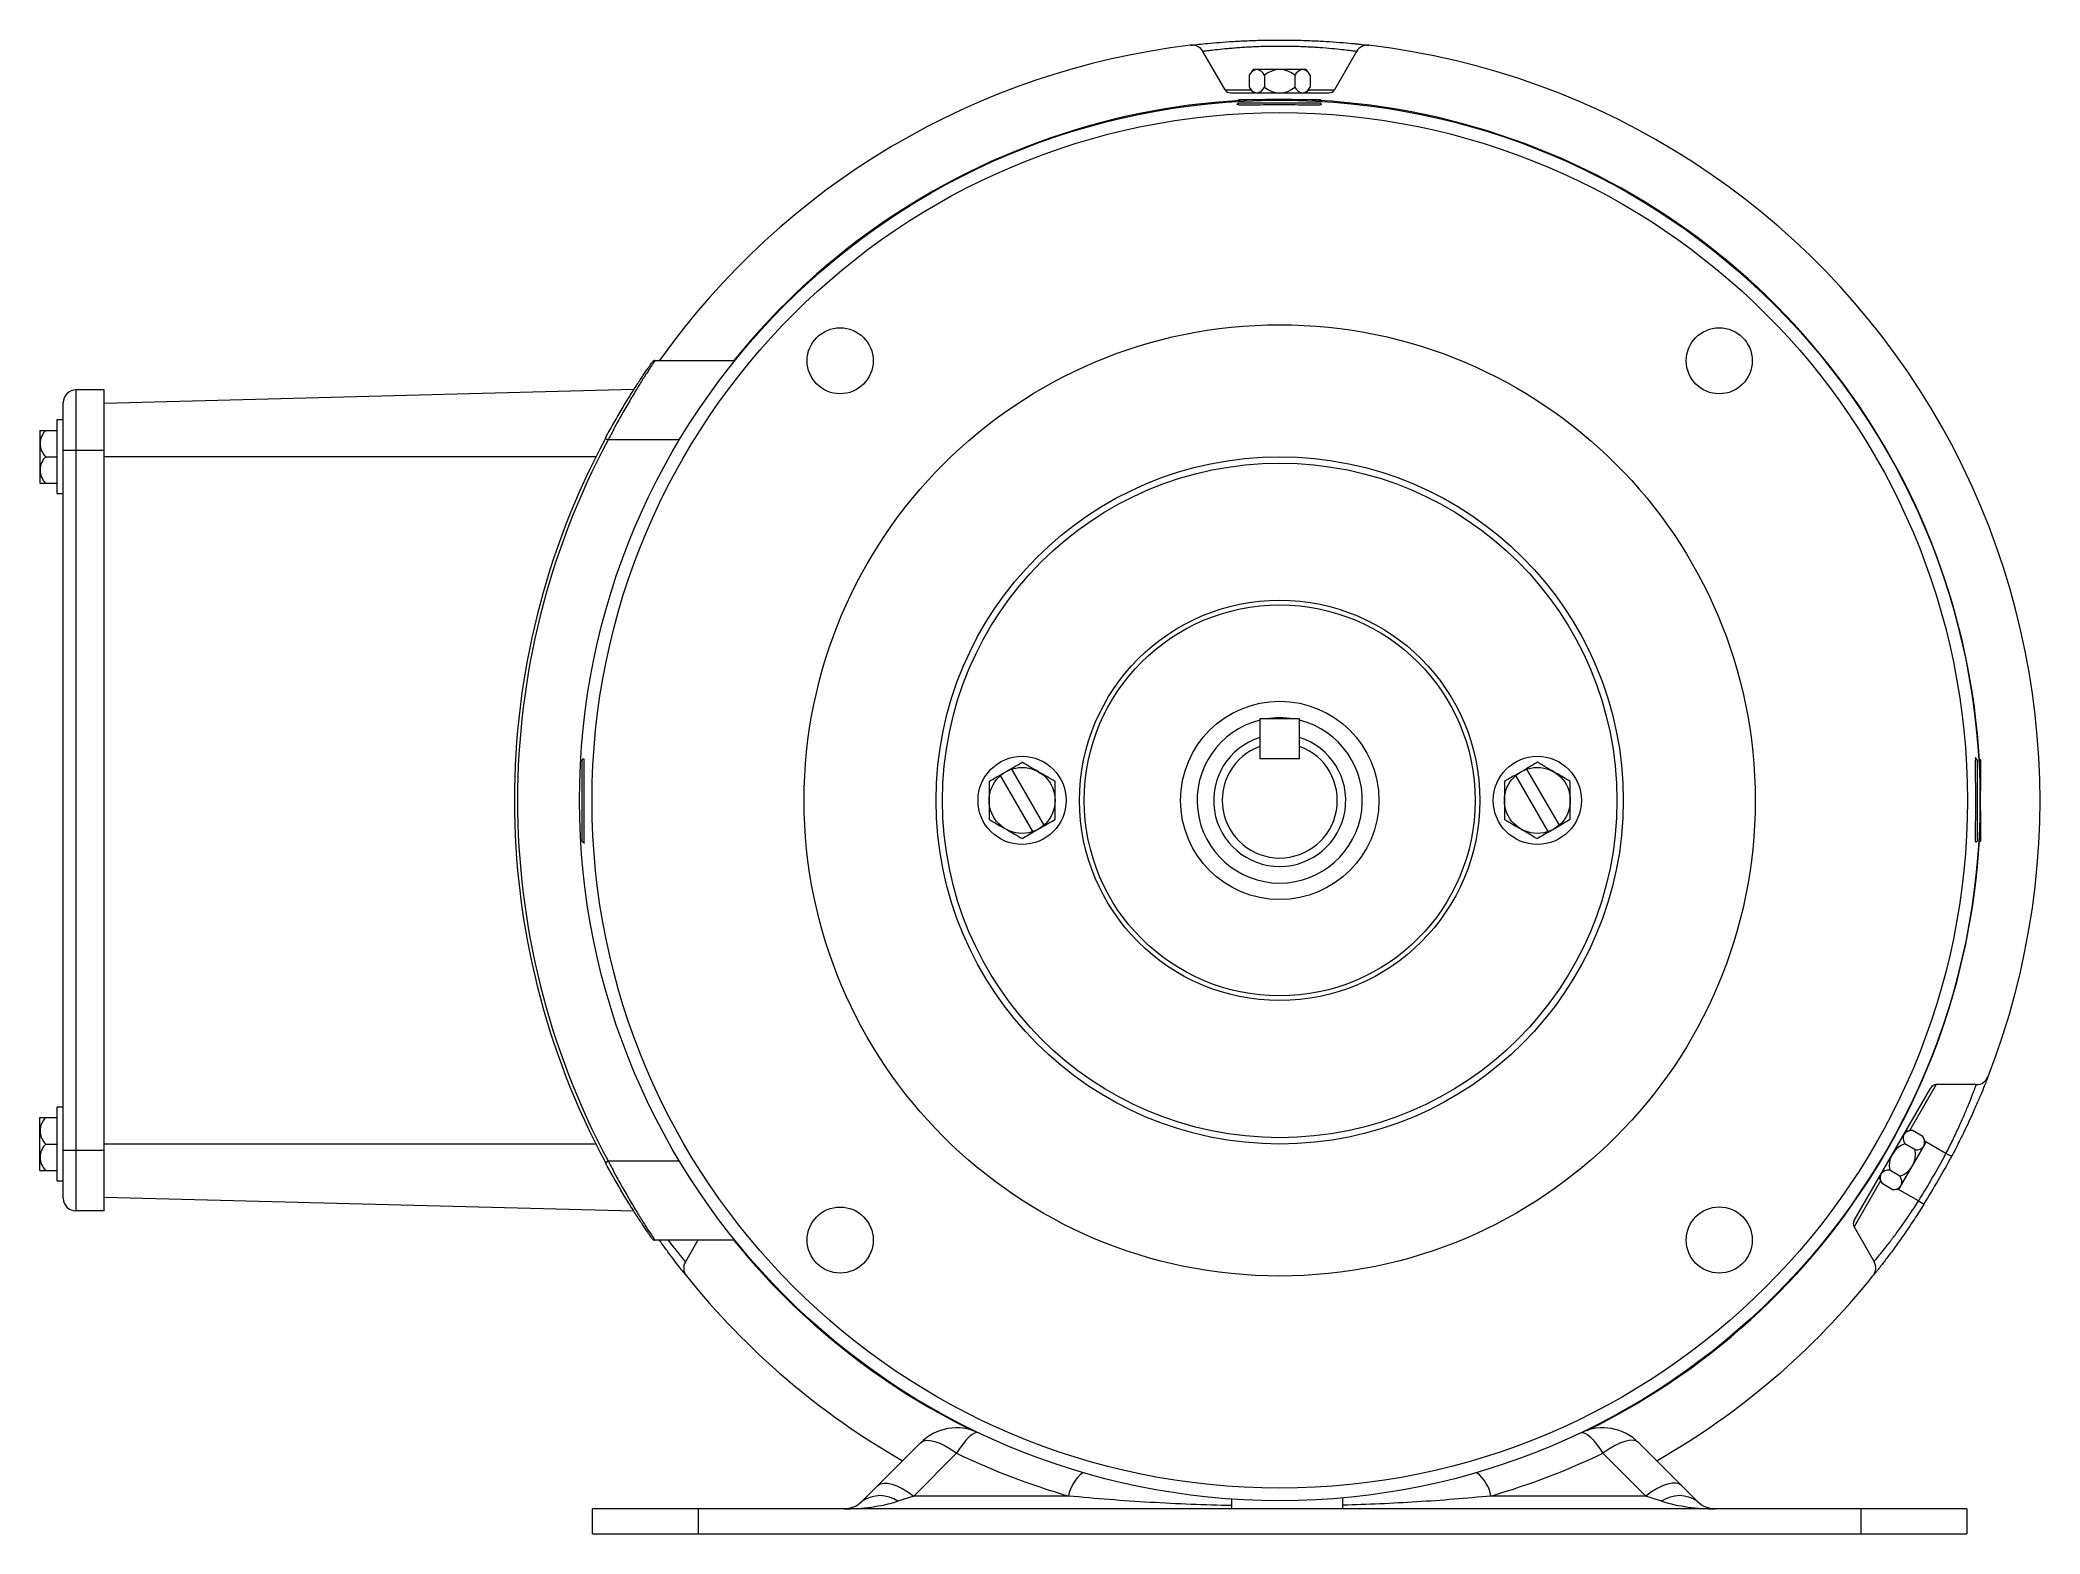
# Paper-space layout '_Right' of a CAD drawing. Header units: inches. Extents: x -5.86 to 3.6, y -3.47 to 3.6.
import ezdxf

# ---------------------------------------------------------------- set-up
doc = ezdxf.new("R2010")
doc.units = ezdxf.units.IN
doc.header["$MEASUREMENT"] = 0

psp = doc.layouts.new('_Right')

# ---------------------------------------------------------------- linework, layer by layer
at = {"color": 7, "linetype": 'Continuous', "lineweight": 15}
for p, q in [((-0.2587, 3.361), (-0.3629, 3.5415)), ((0.3629, 3.5415), (0.2587, 3.361)), ((-0.1443, 3.429), (-0.1443, 3.373)), ((0.125, 3.456), (-0.125, 3.456)), ((-0.0722, 3.429), (-0.0722, 3.373)), ((0.0722, 3.429), (0.0722, 3.373)), ((0.1443, 3.429), (0.1443, 3.373)), ((-0.2327, 3.346), (0.2327, 3.346)), ((-0.1925, 3.3147), (-0.1972, 3.31)), ((-0.1925, 3.3147), (-0.0469, 3.3147)), ((0.0469, 3.3147), (0.1925, 3.3147)), ((0.1967, 3.3105), (0.1925, 3.3147)), ((-0.1925, 3.2985), (-0.2024, 3.2886)), ((-0.1925, 3.2985), (0.1925, 3.2985)), ((0.1978, 3.2932), (0.1925, 3.2985)), ((-2.955, 2.08), (-2.577, 2.08)), ((-5.6935, 1.941), (-5.6935, -1.941)), ((-5.5605, 1.941), (-5.6935, 1.941)), ((-3.0542, 1.9431), (-5.5605, 1.8775)), ((-5.5605, -1.941), (-5.5605, 1.941)), ((-5.7535, 1.799), (-5.7845, 1.799)), ((-5.7845, 1.799), (-5.7845, 1.451)), ((-5.7535, -1.881), (-5.7535, 1.881)), ((-5.8635, 1.75), (-5.7845, 1.75)), ((-5.8635, 1.75), (-5.8635, 1.5)), ((-3.1895, 1.7121), (-3.1763, 1.705)), ((-5.8365, 1.625), (-5.7845, 1.625)), ((-5.5605, 1.655), (-5.7535, 1.655)), ((-5.8635, 1.5), (-5.7845, 1.5)), ((-5.7845, 1.451), (-5.7535, 1.451)), ((-0.094, 0.3851), (-0.094, 0.1971)), ((0.094, 0.3851), (-0.094, 0.3851)), ((0.094, 0.1971), (0.094, 0.3851)), ((-3.2932, 0.1978), (-3.2985, 0.1925)), ((-3.2985, -0.1925), (-3.2985, 0.1925)), ((0.094, 0.1971), (-0.094, 0.1971)), ((3.2985, 0.1925), (3.2886, 0.2024)), ((3.2985, 0.1925), (3.2985, -0.1925)), ((3.3147, 0.1925), (3.31, 0.1972)), ((3.3147, 0.1925), (3.3147, 0.0469)), ((-1.2705, 0.1501), (-1.3225, 0.1201)), ((-1.1679, -0.1476), (-1.321, 0.1176)), ((-1.2691, 0.1476), (-1.116, -0.1176)), ((1.1665, 0.1501), (1.1145, 0.1201)), ((1.2691, -0.1476), (1.116, 0.1176)), ((1.1679, 0.1476), (1.321, -0.1176)), ((3.3147, -0.0469), (3.3147, -0.1925)), ((-1.1665, -0.1501), (-1.1145, -0.1201)), ((1.2705, -0.1501), (1.3225, -0.1201)), ((-3.2985, -0.1925), (-3.2886, -0.2024)), ((3.2932, -0.1978), (3.2985, -0.1925)), ((3.3105, -0.1967), (3.3147, -0.1925)), ((2.7164, -1.9871), (3.0791, -1.3589)), ((3.2946, -1.3439), (3.105, -1.3439)), ((-5.8635, -1.75), (-5.8635, -1.5)), ((-5.8635, -1.5), (-5.7845, -1.5)), ((-5.7535, -1.451), (-5.7845, -1.451)), ((-5.7845, -1.451), (-5.7845, -1.799)), ((3.0418, -1.5895), (2.9933, -1.5615)), ((-5.8365, -1.625), (-5.7845, -1.625)), ((-5.5605, -1.655), (-5.7535, -1.655)), ((2.9305, -1.8363), (3.0555, -1.6197)), ((3.0057, -1.652), (2.9572, -1.624)), ((-5.8635, -1.75), (-5.7845, -1.75)), ((-3.1895, -1.7121), (-3.1763, -1.705)), ((2.9335, -1.777), (2.885, -1.749)), ((-5.7845, -1.799), (-5.7535, -1.799)), ((-3.0542, -1.9431), (-5.5605, -1.8775)), ((2.8974, -1.8395), (2.8489, -1.8115)), ((-5.5605, -1.941), (-5.6935, -1.941)), ((-2.577, -2.08), (-2.955, -2.08)), ((-2.7527, -2.08), (-2.8111, -2.1812)), ((2.7164, -2.0171), (2.8111, -2.1812)), ((-1.9751, -3.3143), (-1.6983, -3.0374)), ((-1.5289, -3.087), (-1.7312, -3.2894)), ((1.7312, -3.2894), (1.5289, -3.087)), ((1.6983, -3.0374), (1.9751, -3.3143)), ((-1.7312, -3.2894), (-1.8057, -3.3143)), ((-0.9992, -3.2894), (-1.7312, -3.2894)), ((-0.2258, -3.3494), (-0.2258, -3.304)), ((0.2981, -3.3494), (0.2981, -3.2983)), ((1.7312, -3.2894), (0.9992, -3.2894)), ((1.8057, -3.3143), (1.7312, -3.2894)), ((-3.25, -3.469), (-3.25, -3.3494)), ((3.25, -3.3494), (-3.25, -3.3494)), ((-2.75, -3.3494), (-2.75, -3.469)), ((2.75, -3.469), (2.75, -3.3494)), ((3.25, -3.3494), (3.25, -3.469)), ((-3.25, -3.469), (3.25, -3.469))]:
    psp.add_line(p, q, dxfattribs=at)
at = {"color": 8, "linetype": 'Continuous', "lineweight": 15}
for p, q in [((-0.2587, 3.361), (-0.1367, 3.361)), ((0.1367, 3.361), (0.2587, 3.361)), ((-2.8391, 1.705), (-3.1763, 1.705)), ((-3.2348, 1.625), (-5.5605, 1.625)), ((3.105, -1.3439), (2.9791, -1.5621)), ((2.9627, -1.5604), (2.9679, -1.5634)), ((-3.2348, -1.625), (-5.5605, -1.625)), ((3.1511, -1.6692), (3.0528, -1.6124)), ((-3.1763, -1.705), (-2.8391, -1.705)), ((2.8327, -1.7856), (2.8379, -1.7886)), ((2.8423, -1.7989), (2.7164, -2.0171)), ((3.0211, -1.8943), (2.9228, -1.8376))]:
    psp.add_line(p, q, dxfattribs=at)
at = {"color": 7, "linetype": 'Continuous', "lineweight": 15, "flags": 128}
for points in [[(-1.6983, -3.0374), (-1.6867, -3.0297), (-1.6715, -3.026), (-1.6531, -3.0265), (-1.6318, -3.031), (-1.6082, -3.0396), (-1.5828, -3.052), (-1.5561, -3.0679), (-1.5289, -3.087)], [(-1.4257, -2.9905), (-1.4339, -2.9892), (-1.4438, -2.9919), (-1.4554, -2.9988), (-1.4683, -3.0095), (-1.4824, -3.0241), (-1.4974, -3.0421), (-1.513, -3.0632), (-1.5289, -3.087)], [(1.4257, -2.9905), (1.4339, -2.9892), (1.4438, -2.9919), (1.4554, -2.9988), (1.4683, -3.0095), (1.4824, -3.0241), (1.4974, -3.0421), (1.513, -3.0632), (1.5289, -3.087)], [(1.6983, -3.0374), (1.6867, -3.0297), (1.6715, -3.026), (1.6531, -3.0265), (1.6318, -3.031), (1.6082, -3.0396), (1.5828, -3.052), (1.5561, -3.0679), (1.5289, -3.087)], [(-1.9007, -3.2398), (-1.8891, -3.2321), (-1.8739, -3.2284), (-1.8555, -3.2288), (-1.8342, -3.2334), (-1.8106, -3.242), (-1.7852, -3.2544), (-1.7585, -3.2703), (-1.7312, -3.2894)], [(1.9007, -3.2398), (1.8891, -3.2321), (1.8739, -3.2284), (1.8555, -3.2288), (1.8342, -3.2334), (1.8106, -3.242), (1.7852, -3.2544), (1.7585, -3.2703), (1.7312, -3.2894)]]:
    psp.add_lwpolyline(points, dxfattribs=at)
at = {"color": 7, "linetype": 'Continuous', "lineweight": 15}
for centre, radius in [((0, 0), 3.3117), ((0, 0), 3.2524), ((0, 0), 2.2492), ((-2.0789, 2.0789), 0.1562), ((2.0789, 2.0789), 0.1562), ((0, 0), 1.625), ((0, 0), 1.595), ((0, 0), 0.9465), ((0, 0), 0.9245), ((0, 0), 0.469), ((-1.2185, 0), 0.2085), ((1.2185, 0), 0.2085), ((-1.2185, 0), 0.156), ((1.2185, 0), 0.156), ((-2.0789, -2.0789), 0.1562), ((2.0789, -2.0789), 0.1563)]:
    psp.add_circle(centre, radius, dxfattribs=at)
for centre, radius, start, end in [((0, 0), 3.5959, 96.73732, 144.65935), ((-0.4148, 3.5115), 0.06, 30, 96.73732), ((0.4148, 3.5115), 0.06, 83.26268, 150), ((0, 0), 3.5959, 338.70886, 83.26268), ((0, 3.346), 0.1665, 138.65222, 150.09455), ((-0.1028, 3.411), 0.0453, 96.96163, 156.61671), ((-0.1137, 3.411), 0.0453, 23.38329, 83.03837), ((0, 3.346), 0.11, 48.99842, 131.00158), ((0.1137, 3.411), 0.0453, 96.96163, 156.61671), ((0.1028, 3.411), 0.0453, 23.38329, 83.03837), ((0, 3.346), 0.1665, 29.90545, 41.34778), ((0, 0), 3.315, 296.00538, 141.13769), ((-0.2327, 3.376), 0.03, 210, 270), ((0, 3.456), 0.1665, 209.90545, 221.34778), ((-0.1028, 3.391), 0.0453, 203.38329, 263.03837), ((-0.1137, 3.391), 0.0453, 276.96163, 336.61671), ((0, 3.456), 0.11, 228.99842, 311.00158), ((0.1137, 3.391), 0.0453, 203.38329, 263.03837), ((0.1028, 3.391), 0.0453, 276.96163, 336.61671), ((0, 3.456), 0.1665, 318.65222, 330.09455), ((0.2327, 3.376), 0.03, 270, 330), ((-2.955, 2.065), 0.015, 90, 145.0532), ((-5.6935, 1.881), 0.06, 90, 180), ((-5.7752, 1.6864), 0.0883, 133.9815, 179.31463), ((0, 0), 3.62, 151.77377, 208.22623), ((0, 0), 3.605, 151.77377, 208.22623), ((-5.7752, 1.6886), 0.0883, 180.68537, 226.0185), ((-5.7752, 1.5614), 0.0883, 133.9815, 179.31463), ((-5.7752, 1.5636), 0.0883, 180.68537, 226.0185), ((0, 0), 0.3907, 103.92204, 76.07796), ((0, 0), 0.3907, 80.32002, 99.67998), ((0, 0), 0.3124, 107.51289, 72.48711), ((0, 0), 0.2724, 110.18866, 69.81134), ((3.2946, -1.2839), 0.06, 270, 338.70886), ((3.105, -1.3739), 0.03, 90, 150), ((-5.7752, -1.5636), 0.0883, 133.9815, 179.31463), ((-5.7752, -1.5614), 0.0883, 180.68537, 226.0185), ((2.9935, -1.597), 0.0453, 156.96163, 216.61671), ((2.988, -1.6065), 0.0453, 83.38329, 143.03837), ((2.993, -1.728), 0.1665, 89.90545, 101.34778), ((2.8977, -1.673), 0.1665, 18.65222, 30.09455), ((3.0054, -1.6165), 0.0453, 336.96163, 36.61671), ((-5.7752, -1.6886), 0.0883, 133.9815, 179.31463), ((-5.7752, -1.6864), 0.0883, 180.68537, 226.0185), ((2.993, -1.728), 0.11, 108.99842, 191.00158), ((2.8977, -1.673), 0.11, 288.99842, 11.00158), ((3.0109, -1.607), 0.0453, 263.38329, 323.03837), ((0.026, -0.015), 3.5359, 327.893, 332.107), ((0, 0), 3.5959, 327.893, 332.107), ((3.281, -1.4347), 0.268, 240.99869, 247.42361), ((2.993, -1.728), 0.1665, 198.65222, 210.09455), ((2.8853, -1.7845), 0.0453, 156.96163, 216.61671), ((2.8798, -1.794), 0.0453, 83.38329, 143.03837), ((2.8972, -1.804), 0.0453, 336.96163, 36.61671), ((-5.6935, -1.881), 0.06, 180, 270), ((2.9027, -1.7945), 0.0453, 263.38329, 323.03837), ((2.8977, -1.673), 0.1665, 269.90545, 281.34778), ((2.883, -2.1241), 0.268, 52.57639, 59.00131), ((-2.955, -2.065), 0.015, 214.9468, 270), ((2.7424, -2.0021), 0.03, 150, 210), ((0, 0), 3.315, 218.90441, 243.99462), ((-2.7592, -2.2112), 0.06, 150, 218.70886), ((0, 0), 3.5959, 218.70886, 240.26745), ((0, 0), 3.5959, 299.73255, 321.29114), ((2.7592, -2.2112), 0.06, 321.29114, 30), ((-1.5289, -3.2068), 0.2396, 64.51041, 135), ((1.5289, -3.2068), 0.2396, 45, 115.48959), ((0, 0.1198), 3.5526, 244.51041, 253.66531), ((0, 0.1198), 3.5526, 286.33469, 295.48959), ((-0.822, -3.3221), 0.1801, 127.53745, 169.53817), ((0.822, -3.3221), 0.1801, 10.46183, 52.46255), ((-1.8904, -3.4359), 0.1482, 55.14306, 124.85694), ((1.8904, -3.4359), 0.1482, 55.14306, 124.85694), ((-2.0462, -2.5119), 0.8376, 269.05539, 286.68427), ((-2.06, -3.2294), 0.12, 270, 315), ((2.0462, -2.5119), 0.8376, 253.31573, 270.94461), ((2.06, -3.2294), 0.12, 225, 270)]:
    psp.add_arc(centre, radius, start, end, dxfattribs=at)
for points, knots in [([(-0.4219, 3.5711), (-0.4219, 3.5711), (-0.4192, 3.5714), (-0.4112, 3.5723), (-0.408, 3.5727), (-0.4, 3.5736), (-0.3954, 3.5741), (-0.3797, 3.5758), (-0.3669, 3.5772), (-0.3366, 3.5801), (-0.3189, 3.5818), (-0.2802, 3.585), (-0.259, 3.5866), (-0.2245, 3.5889), (-0.2125, 3.5896), (-0.1881, 3.591), (-0.1756, 3.5916), (-0.1374, 3.5934), (-0.1108, 3.5943), (-0.0558, 3.5956), (-0.0282, 3.5959), (0.0135, 3.5959), (0.0274, 3.5958), (0.0552, 3.5955), (0.0692, 3.5953), (0.1101, 3.5943), (0.1366, 3.5934), (0.1751, 3.5917), (0.1878, 3.591), (0.2122, 3.5897), (0.2241, 3.5889), (0.2584, 3.5867), (0.2797, 3.5851), (0.3189, 3.5818), (0.3362, 3.5802), (0.359, 3.5779), (0.366, 3.5772), (0.3789, 3.5759), (0.3849, 3.5753), (0.4005, 3.5735), (0.4084, 3.5726), (0.4191, 3.5714), (0.4219, 3.5711), (0.4219, 3.5711)], [0, 0, 0, 0, 0.0625, 0.0625, 0.09375, 0.09375, 0.125, 0.125, 0.1875, 0.1875, 0.25, 0.25, 0.3125, 0.3125, 0.34375, 0.34375, 0.375, 0.375, 0.4375, 0.4375, 0.5, 0.5, 0.53125, 0.53125, 0.5625, 0.5625, 0.625, 0.625, 0.65625, 0.65625, 0.6875, 0.6875, 0.75, 0.75, 0.8125, 0.8125, 0.84375, 0.84375, 0.875, 0.875, 0.9375, 0.9375, 1, 1, 1, 1]), ([(0.3629, 3.5415), (0.3629, 3.5415), (0.3606, 3.5418), (0.3539, 3.5427), (0.3511, 3.5431), (0.3444, 3.5439), (0.3405, 3.5444), (0.3272, 3.5461), (0.3164, 3.5474), (0.2906, 3.5503), (0.2756, 3.5519), (0.2425, 3.5551), (0.2244, 3.5567), (0.1947, 3.559), (0.1844, 3.5597), (0.1633, 3.561), (0.1525, 3.5617), (0.1195, 3.5634), (0.0965, 3.5643), (0.0486, 3.5656), (0.0246, 3.5659), (-0.0116, 3.5659), (-0.0237, 3.5658), (-0.0479, 3.5655), (-0.06, 3.5653), (-0.0956, 3.5643), (-0.1186, 3.5634), (-0.1519, 3.5617), (-0.1629, 3.5611), (-0.184, 3.5597), (-0.1942, 3.559), (-0.2139, 3.5575), (-0.2234, 3.5567), (-0.2416, 3.5552), (-0.2505, 3.5544), (-0.2755, 3.552), (-0.2903, 3.5504), (-0.3161, 3.5475), (-0.3272, 3.5461), (-0.3449, 3.5439), (-0.3515, 3.543), (-0.3583, 3.5421), (-0.36, 3.5419), (-0.3623, 3.5416), (-0.3629, 3.5415), (-0.3629, 3.5415)], [0, 0, 0, 0, 0.0625, 0.0625, 0.09375, 0.09375, 0.125, 0.125, 0.1875, 0.1875, 0.25, 0.25, 0.3125, 0.3125, 0.34375, 0.34375, 0.375, 0.375, 0.4375, 0.4375, 0.5, 0.5, 0.53125, 0.53125, 0.5625, 0.5625, 0.625, 0.625, 0.65625, 0.65625, 0.6875, 0.6875, 0.71875, 0.71875, 0.75, 0.75, 0.8125, 0.8125, 0.875, 0.875, 0.9375, 0.9375, 0.96875, 0.96875, 1, 1, 1, 1]), ([(-0.1985, 3.2919), (-0.1977, 3.2912), (-0.1961, 3.2898), (-0.1675, 3.2893), (-0.1222, 3.2897), (-0.0624, 3.2904), (0.0056, 3.2906), (0.074, 3.2903), (0.1342, 3.2896), (0.1772, 3.2894), (0.1993, 3.2901), (0.1973, 3.2915), (0.1966, 3.292)], [0, 0, 0, 0, 0.094135, 0.194321, 0.295872, 0.400385, 0.508038, 0.617618, 0.727088, 0.83435, 0.938219, 1, 1, 1, 1]), ([(-3.1895, 1.7121), (-3.1773, 1.7349), (-3.165, 1.7572), (-3.1403, 1.801), (-3.1279, 1.8225), (-3.1029, 1.8646), (-3.0907, 1.8848), (-3.0729, 1.9136), (-3.067, 1.923), (-3.0555, 1.9412), (-3.0498, 1.9501), (-3.0334, 1.9757), (-3.0231, 1.9913), (-3.0091, 2.0124), (-3.0047, 2.019), (-2.9964, 2.0312), (-2.9926, 2.0368), (-2.9857, 2.047), (-2.9826, 2.0515), (-2.9771, 2.0594), (-2.9748, 2.0628), (-2.9692, 2.0708), (-2.9673, 2.0736), (-2.9673, 2.0736)], [0, 0, 0, 0, 0.125, 0.125, 0.25, 0.25, 0.375, 0.375, 0.4375, 0.4375, 0.5, 0.5, 0.625, 0.625, 0.6875, 0.6875, 0.75, 0.75, 0.8125, 0.8125, 0.875, 0.875, 1, 1, 1, 1]), ([(-2.955, 2.08), (-2.955, 2.08), (-2.9569, 2.0772), (-2.9624, 2.0689), (-2.9646, 2.0655), (-2.97, 2.0574), (-2.9731, 2.0527), (-2.9799, 2.0423), (-2.9837, 2.0366), (-2.9918, 2.024), (-2.9962, 2.0172), (-3.0101, 1.9954), (-3.0203, 1.9793), (-3.0367, 1.9528), (-3.0423, 1.9436), (-3.0538, 1.9246), (-3.0597, 1.9149), (-3.0774, 1.8849), (-3.0896, 1.864), (-3.1146, 1.8201), (-3.127, 1.7977), (-3.1518, 1.752), (-3.1641, 1.7287), (-3.1763, 1.705)], [0, 0, 0, 0, 0.125, 0.125, 0.1875, 0.1875, 0.25, 0.25, 0.3125, 0.3125, 0.375, 0.375, 0.5, 0.5, 0.5625, 0.5625, 0.625, 0.625, 0.75, 0.75, 0.875, 0.875, 1, 1, 1, 1]), ([(-3.2919, -0.1985), (-3.2912, -0.1977), (-3.2898, -0.1961), (-3.2893, -0.1675), (-3.2897, -0.1222), (-3.2904, -0.0624), (-3.2906, 0.0056), (-3.2903, 0.074), (-3.2896, 0.1342), (-3.2894, 0.1772), (-3.2901, 0.1993), (-3.2915, 0.1973), (-3.292, 0.1966)], [0, 0, 0, 0, 0.094135, 0.194321, 0.295872, 0.400385, 0.508038, 0.617618, 0.727088, 0.83435, 0.938219, 1, 1, 1, 1]), ([(3.2919, 0.1985), (3.2912, 0.1977), (3.2898, 0.1961), (3.2893, 0.1675), (3.2897, 0.1222), (3.2904, 0.0624), (3.2906, -0.0056), (3.2903, -0.074), (3.2896, -0.1342), (3.2894, -0.1772), (3.2901, -0.1993), (3.2915, -0.1973), (3.292, -0.1966)], [0, 0, 0, 0, 0.094135, 0.194321, 0.295872, 0.400385, 0.508038, 0.617618, 0.727088, 0.83435, 0.938219, 1, 1, 1, 1]), ([(-1.1405, 0.1351), (-1.1537, 0.1427), (-1.167, 0.1504), (-1.1929, 0.1654), (-1.2058, 0.1728), (-1.2185, 0.1801)], [0, 0, 0, 0, 0.5, 0.5, 1, 1, 1, 1]), ([(1.2965, 0.1351), (1.2833, 0.1427), (1.27, 0.1504), (1.2441, 0.1654), (1.2312, 0.1728), (1.2185, 0.1801)], [0, 0, 0, 0, 0.5, 0.5, 1, 1, 1, 1]), ([(-1.0625, 0), (-1.0625, 0.0153), (-1.0625, 0.0306), (-1.0625, 0.0606), (-1.0625, 0.0754), (-1.0625, 0.0901)], [0, 0, 0, 0, 0.5, 0.5, 1, 1, 1, 1]), ([(1.3745, 0), (1.3745, 0.0153), (1.3745, 0.0306), (1.3745, 0.0606), (1.3745, 0.0754), (1.3745, 0.0901)], [0, 0, 0, 0, 0.5, 0.5, 1, 1, 1, 1]), ([(-1.3745, 0), (-1.3745, -0.0153), (-1.3745, -0.0306), (-1.3745, -0.0606), (-1.3745, -0.0754), (-1.3745, -0.0901)], [0, 0, 0, 0, 0.5, 0.5, 1, 1, 1, 1]), ([(1.0625, 0), (1.0625, -0.0153), (1.0625, -0.0306), (1.0625, -0.0606), (1.0625, -0.0754), (1.0625, -0.0901)], [0, 0, 0, 0, 0.5, 0.5, 1, 1, 1, 1]), ([(-1.2965, -0.1351), (-1.2833, -0.1427), (-1.27, -0.1504), (-1.2441, -0.1654), (-1.2312, -0.1728), (-1.2185, -0.1801)], [0, 0, 0, 0, 0.5, 0.5, 1, 1, 1, 1]), ([(1.1405, -0.1351), (1.1537, -0.1427), (1.167, -0.1504), (1.1929, -0.1654), (1.2058, -0.1728), (1.2185, -0.1801)], [0, 0, 0, 0, 0.5, 0.5, 1, 1, 1, 1]), ([(3.3505, -1.3057), (3.3505, -1.3057), (3.3495, -1.3082), (3.3467, -1.3154), (3.3455, -1.3185), (3.3426, -1.3257), (3.3409, -1.33), (3.3352, -1.3443), (3.3305, -1.356), (3.3191, -1.3835), (3.3124, -1.3995), (3.2974, -1.4345), (3.2891, -1.4535), (3.2753, -1.4843), (3.2704, -1.495), (3.2604, -1.5167), (3.2552, -1.5278), (3.2392, -1.5617), (3.2278, -1.585), (3.2036, -1.6334), (3.1911, -1.6578), (3.1781, -1.6822)], [0, 0, 0, 0, 0.125, 0.125, 0.1875, 0.1875, 0.25, 0.25, 0.375, 0.375, 0.5, 0.5, 0.625, 0.625, 0.6875, 0.6875, 0.75, 0.75, 0.875, 0.875, 1, 1, 1, 1]), ([(3.1511, -1.6692), (3.1622, -1.6478), (3.1729, -1.6268), (3.1881, -1.5958), (3.193, -1.5855), (3.2027, -1.5651), (3.2075, -1.5549), (3.2211, -1.5253), (3.2294, -1.5066), (3.2447, -1.4711), (3.2517, -1.4544), (3.264, -1.4243), (3.2693, -1.4108), (3.2762, -1.393), (3.2784, -1.3874), (3.2822, -1.3774), (3.2839, -1.3728), (3.2884, -1.3607), (3.2907, -1.3544), (3.2938, -1.346), (3.2946, -1.3439), (3.2946, -1.3439)], [0, 0, 0, 0, 0.125, 0.125, 0.1875, 0.1875, 0.25, 0.25, 0.375, 0.375, 0.5, 0.5, 0.625, 0.625, 0.6875, 0.6875, 0.75, 0.75, 0.875, 0.875, 1, 1, 1, 1]), ([(-2.9673, -2.0736), (-2.9673, -2.0736), (-2.9678, -2.0729), (-2.9697, -2.0701), (-2.9711, -2.068), (-2.9749, -2.0626), (-2.9772, -2.0593), (-2.9826, -2.0514), (-2.9858, -2.0469), (-2.9963, -2.0314), (-3.0046, -2.0192), (-3.0233, -1.9911), (-3.0337, -1.9752), (-3.0556, -1.9412), (-3.0671, -1.923), (-3.0849, -1.8942), (-3.0909, -1.8843), (-3.1032, -1.864), (-3.1094, -1.8536), (-3.128, -1.8223), (-3.1404, -1.8009), (-3.165, -1.7572), (-3.1773, -1.7349), (-3.1895, -1.7121)], [0, 0, 0, 0, 0.0625, 0.0625, 0.125, 0.125, 0.1875, 0.1875, 0.25, 0.25, 0.375, 0.375, 0.5, 0.5, 0.625, 0.625, 0.6875, 0.6875, 0.75, 0.75, 0.875, 0.875, 1, 1, 1, 1]), ([(-3.1763, -1.705), (-3.1641, -1.7288), (-3.1518, -1.752), (-3.1271, -1.7976), (-3.1147, -1.8198), (-3.0962, -1.8525), (-3.09, -1.8633), (-3.0777, -1.8844), (-3.0716, -1.8947), (-3.0538, -1.9247), (-3.0424, -1.9435), (-3.0206, -1.9787), (-3.0102, -1.9952), (-2.9917, -2.0242), (-2.9835, -2.0368), (-2.9697, -2.0579), (-2.9643, -2.066), (-2.9588, -2.0743), (-2.9574, -2.0764), (-2.9555, -2.0793), (-2.955, -2.08), (-2.955, -2.08)], [0, 0, 0, 0, 0.125, 0.125, 0.25, 0.25, 0.3125, 0.3125, 0.375, 0.375, 0.5, 0.5, 0.625, 0.625, 0.75, 0.75, 0.875, 0.875, 0.9375, 0.9375, 1, 1, 1, 1]), ([(3.0459, -1.9112), (3.0312, -1.9347), (3.0165, -1.9575), (2.9945, -1.9909), (2.9871, -2.0019), (2.9725, -2.0236), (2.9652, -2.0343), (2.9437, -2.0653), (2.93, -2.0847), (2.9103, -2.1121), (2.9038, -2.1209), (2.8914, -2.1379), (2.8854, -2.1459), (2.8684, -2.1687), (2.8581, -2.1823), (2.8443, -2.2001), (2.84, -2.2056), (2.8322, -2.2156), (2.8252, -2.2247), (2.8195, -2.2317), (2.8147, -2.2379), (2.8126, -2.2405), (2.8077, -2.2467), (2.806, -2.2487), (2.806, -2.2487)], [0, 0, 0, 0, 0.125, 0.125, 0.1875, 0.1875, 0.25, 0.25, 0.375, 0.375, 0.4375, 0.4375, 0.5, 0.5, 0.625, 0.625, 0.6875, 0.6875, 0.75, 0.8125, 0.8125, 0.875, 0.875, 1, 1, 1, 1]), ([(2.8111, -2.1812), (2.8111, -2.1812), (2.8126, -2.1795), (2.8168, -2.1744), (2.8186, -2.1723), (2.8228, -2.1673), (2.8253, -2.1643), (2.8336, -2.1542), (2.8404, -2.1459), (2.8562, -2.1262), (2.8654, -2.1146), (2.8853, -2.089), (2.896, -2.0749), (2.9133, -2.0517), (2.9193, -2.0435), (2.9314, -2.0268), (2.9376, -2.0183), (2.9563, -1.9919), (2.9691, -1.9734), (2.9952, -1.9346), (3.0082, -1.9147), (3.0211, -1.8943)], [0, 0, 0, 0, 0.125, 0.125, 0.1875, 0.1875, 0.25, 0.25, 0.375, 0.375, 0.5, 0.5, 0.625, 0.625, 0.6875, 0.6875, 0.75, 0.75, 0.875, 0.875, 1, 1, 1, 1]), ([(-2.806, -2.2487), (-2.8068, -2.2478), (-2.8083, -2.2459), (-2.82, -2.2312), (-2.8384, -2.2079), (-2.863, -2.1759), (-2.8932, -2.1354), (-2.9172, -2.1029), (-2.9314, -2.0826), (-2.9332, -2.08)], [0, 0, 0, 0, 0.1626979, 0.3253973, 0.488086, 0.6507736, 0.8136072, 0.9764293, 1, 1, 1, 1]), ([(-0.2258, -3.3349), (-0.3551, -3.3321), (-0.4842, -3.327), (-0.7419, -3.3119), (-0.8706, -3.302), (-0.9992, -3.2894)], [0, 0, 0, 0, 0.5, 0.5, 1, 1, 1, 1]), ([(0.9992, -3.2894), (0.8825, -3.3008), (0.7658, -3.3101), (0.5321, -3.3246), (0.4152, -3.3298), (0.2981, -3.3331)], [0, 0, 0, 0, 0.5, 0.5, 1, 1, 1, 1])]:
    psp.add_open_spline(points, degree=3, knots=knots, dxfattribs=at)
for points in [[(-1.3745, 0.0901), (-1.3575, 0.0999), (-1.34, 0.11), (-1.3225, 0.1201)], [(-1.321, 0.1176), (-1.3215, 0.1184), (-1.322, 0.1193), (-1.3225, 0.1201)], [(-1.2705, 0.1501), (-1.2527, 0.1604), (-1.2355, 0.1703), (-1.2185, 0.1801)], [(-1.2705, 0.1501), (-1.27, 0.1493), (-1.2695, 0.1484), (-1.2691, 0.1476)], [(-1.0625, 0.0901), (-1.088, 0.1048), (-1.1139, 0.1198), (-1.1405, 0.1351)], [(1.1145, 0.1201), (1.0967, 0.1098), (1.0795, 0.0999), (1.0625, 0.0901)], [(1.116, 0.1176), (1.1155, 0.1184), (1.115, 0.1193), (1.1145, 0.1201)], [(1.2185, 0.1801), (1.2015, 0.1703), (1.184, 0.1602), (1.1665, 0.1501)], [(1.1665, 0.1501), (1.167, 0.1493), (1.1675, 0.1484), (1.1679, 0.1476)], [(1.3745, 0.0901), (1.349, 0.1048), (1.3231, 0.1198), (1.2965, 0.1351)], [(-1.3745, 0.0901), (-1.3745, 0.0606), (-1.3745, 0.0307), (-1.3745, 0)], [(-1.0625, -0.0901), (-1.0625, -0.0606), (-1.0625, -0.0307), (-1.0625, 0)], [(1.0625, 0.0901), (1.0625, 0.0606), (1.0625, 0.0307), (1.0625, 0)], [(1.3745, -0.0901), (1.3745, -0.0606), (1.3745, -0.0307), (1.3745, 0)], [(-1.3745, -0.0901), (-1.349, -0.1048), (-1.3231, -0.1198), (-1.2965, -0.1351)], [(-1.1145, -0.1201), (-1.0967, -0.1098), (-1.0795, -0.0999), (-1.0625, -0.0901)], [(1.0625, -0.0901), (1.088, -0.1048), (1.1139, -0.1198), (1.1405, -0.1351)], [(1.3745, -0.0901), (1.3575, -0.0999), (1.34, -0.11), (1.3225, -0.1201)], [(-1.2185, -0.1801), (-1.2015, -0.1703), (-1.184, -0.1602), (-1.1665, -0.1501)], [(-1.1665, -0.1501), (-1.167, -0.1493), (-1.1675, -0.1484), (-1.1679, -0.1476)], [(-1.116, -0.1176), (-1.1155, -0.1184), (-1.115, -0.1193), (-1.1145, -0.1201)], [(1.2705, -0.1501), (1.2527, -0.1604), (1.2355, -0.1703), (1.2185, -0.1801)], [(1.2705, -0.1501), (1.27, -0.1493), (1.2695, -0.1484), (1.2691, -0.1476)], [(1.321, -0.1176), (1.3215, -0.1184), (1.322, -0.1193), (1.3225, -0.1201)]]:
    psp.add_open_spline(points, degree=3, dxfattribs=at)
at = {"color": 8, "linetype": 'Continuous', "lineweight": 15}
psp.add_open_spline([(-2.8921, -2.08), (-2.8752, -2.1018), (-2.8404, -2.1465), (-2.8149, -2.1767), (-2.8122, -2.18), (-2.8111, -2.1812)], degree=3, knots=[0, 0, 0, 0, 0.368728, 0.758383, 1, 1, 1, 1], dxfattribs=at)

doc.saveas('drawing.dxf')
